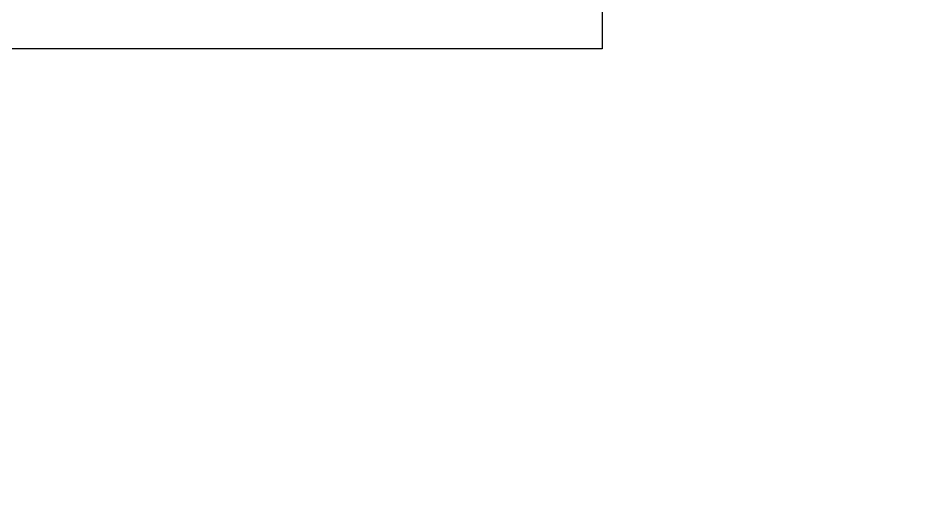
# Model space of a CAD drawing. Header units: inches. Extents: x -17.6 to 82.3, y -15.1 to 23.2.
# Drawn here: x -3.155 to -0.946, y 1.903 to 3.101 of the extents above; entities that cross this region are included whole.
import ezdxf

# ---------------------------------------------------------------- set-up
doc = ezdxf.new("R2010")
doc.units = ezdxf.units.IN
doc.header["$MEASUREMENT"] = 0
doc.layers.add('G-ANNO-TTLB', color=7, linetype='Continuous', lineweight=0)
doc.layers.add('TYVEK', color=7, linetype='Continuous', lineweight=0)

msp = doc.modelspace()

# ---------------------------------------------------------------- hatches: boundary and pattern name
at = {"layer": 'G-ANNO-TTLB', "true_color": 0xff00ff, "transparency": 33554687}
h = msp.add_hatch(color=6, dxfattribs=at)
edge = h.paths.add_edge_path()
edge.add_spline(control_points=[(24.6253, -11.0625), (24.6253, -11.0625), (-16.0625, -11.0625), (-16.0625, -11.0625), (-16.0625, -11.0625), (-16.0625, 23.0625), (-16.0625, 23.0625), (-16.0625, 23.0625), (24.6253, 23.0625), (24.6253, 23.0625), (24.6253, 23.0625), (24.6253, -11.0625), (24.6253, -11.0625)], knot_values=[0, 0, 0, 0, 1, 1, 1, 2, 2, 2, 3, 3, 3, 4, 4, 4, 4], degree=3, periodic=0)
edge = h.paths.add_edge_path()
edge.add_spline(control_points=[(-15.9375, 22.9375), (-15.9375, 22.9375), (-15.9375, -10.9375), (-15.9375, -10.9375), (-15.9375, -10.9375), (24.5003, -10.9375), (24.5003, -10.9375), (24.5003, -10.9375), (24.5003, 22.9375), (24.5003, 22.9375), (24.5003, 22.9375), (-15.9375, 22.9375), (-15.9375, 22.9375)], knot_values=[0, 0, 0, 0, 1, 1, 1, 2, 2, 2, 3, 3, 3, 4, 4, 4, 4], degree=3, periodic=0)
edge.add_line((-15.9375, 22.9375), (-15.9375, 22.9375))

# ---------------------------------------------------------------- linework, layer by layer
at = {"layer": 'G-ANNO-TTLB'}
for points in [[(24.6253, -11.0625), (24.6253, -11.0625), (-16.0625, -11.0625), (-16.0625, -11.0625), (-16.0625, -11.0625), (-16.0625, 23.0625), (-16.0625, 23.0625), (-16.0625, 23.0625), (24.6253, 23.0625), (24.6253, 23.0625), (24.6253, 23.0625), (24.6253, -11.0625), (24.6253, -11.0625)], [(-15.9375, 22.9375), (-15.9375, 22.9375), (-15.9375, -10.9375), (-15.9375, -10.9375), (-15.9375, -10.9375), (24.5003, -10.9375), (24.5003, -10.9375), (24.5003, -10.9375), (24.5003, 22.9375), (24.5003, 22.9375), (24.5003, 22.9375), (-15.9375, 22.9375), (-15.9375, 22.9375)]]:
    msp.add_open_spline(points, degree=3, knots=[0, 0, 0, 0, 1, 1, 1, 2, 2, 2, 3, 3, 3, 4, 4, 4, 4], dxfattribs=at)
at = {"layer": 'TYVEK', "color": 18, "lineweight": 25, "true_color": 0x000000}
msp.add_lwpolyline([(-4.0945, 5.0751), (-1.7313, 5.0751), (-1.7313, 3.0267), (-4.0945, 3.0267)], close=True, dxfattribs=at)

doc.saveas('drawing.dxf')
